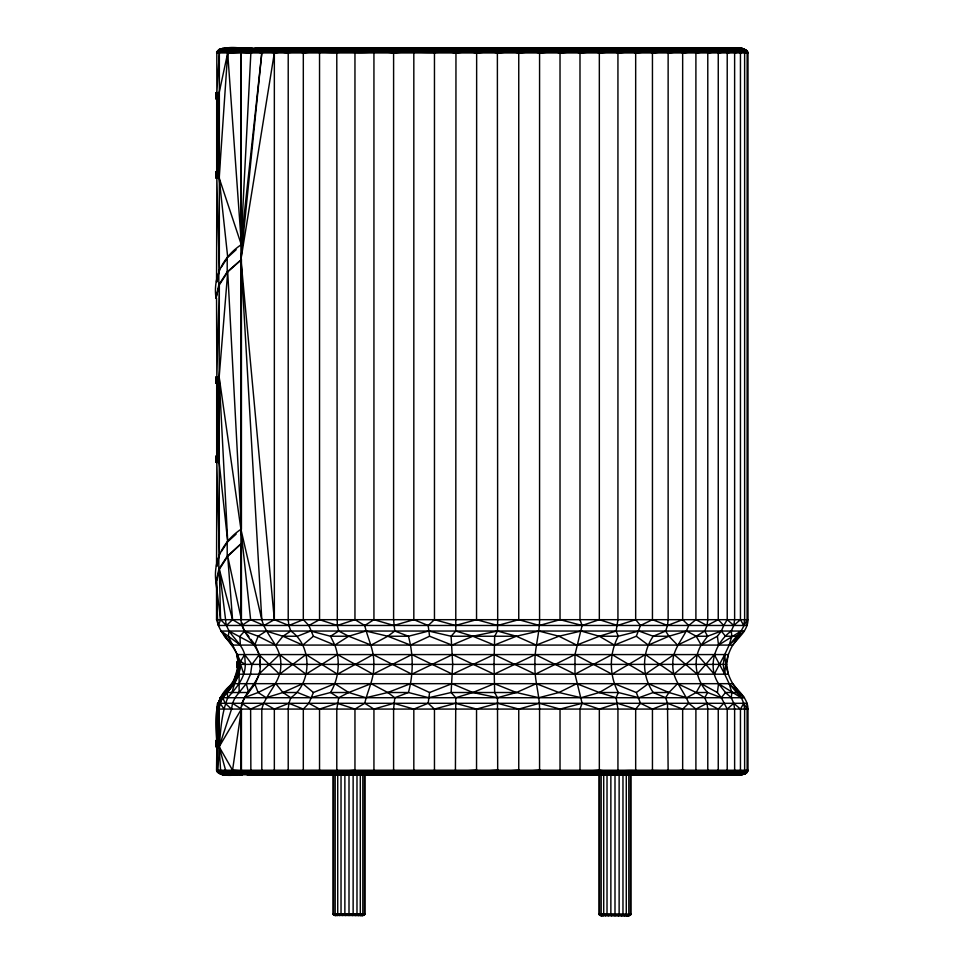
<?xml version="1.0" encoding="UTF-8"?>
<svg xmlns="http://www.w3.org/2000/svg" width="964" height="964" viewBox="0 0 964 964"><rect width="100%" height="100%" fill="white"/><g stroke="black" fill="none" stroke-linecap="round" stroke-linejoin="round"><path stroke-width="1.45" d="M216.551 281.97L216.84 177.978L219.334 270.282L216.852 281.994M216.551 566.362L216.84 462.371L219.334 554.674L216.852 566.386M252.134 48.2L243.506 49.851L240.94 52.936L240.94 619.695C242.024 636.734 261.883 646.181 260.22 664.377C261.883 682.584 242.024 692.031 240.94 709.07L240.94 770.236L242.832 772.923L246.736 774.466L729.013 774.815L732.628 773.441L734.628 770.236L734.628 709.07L733.773 703.298L731.254 697.719L731.845 692.514L729.17 683.681L724.723 674.197C725.422 664.051 727.543 653.929 732.748 645.085C738.617 637.24 747.895 630.396 747.992 619.695L747.992 52.936L747.064 50.731L742.581 48.453L255.34 48.453C244.29 50.586 226.203 42.561 219.346 52.936L219.334 270.282M743.702 49.044L746.232 50.731L747.148 52.936L747.088 625.467L218.454 625.467L216.551 619.695L216.551 582.449L219.334 569.278L227.721 556.312L240.94 543.889L227.203 556.264L218.816 569.242L216.008 582.449L220.575 619.695L218.454 625.467C222.973 637.252 233.975 644.735 237.927 656.858M229.01 774.984L223.058 773.321L220.575 770.236L219.165 746.763L219.165 709.07L220.081 703.286L232.529 703.286L241.422 709.07L241.422 770.236C241.482 773.598 248.579 775.369 252.134 774.984C241.217 771.803 224.01 780.322 216.551 770.236L216.84 746.763L217.551 770.236L218.623 772.441L221.118 774.128M237.554 662.425L237.469 661.437L237.277 667.763L237.156 661.437L240.542 661.437L245.266 664.377C245.386 677.993 236.047 688.079 227.745 697.719C218.852 720.409 220.358 746.232 217.551 770.236L216.888 771.61L241.88 771.598L243.735 773.441L745.654 773.586L747.992 770.236L747.992 709.07C747.895 698.37 738.617 691.525 732.748 683.681C727.543 674.836 725.422 664.714 724.723 654.568L729.17 645.085L731.845 636.24L731.254 631.046L733.773 625.467L734.628 619.695L734.628 52.936L732.315 49.851L726.567 48.2L261.81 48.2L245.567 49.188L242.169 50.743L241.06 52.237L240.94 244.904C223.347 256.665 212.803 276.788 216.008 298.057L219.334 284.886L227.721 271.92L241.422 259.581L227.203 271.872L218.816 284.85L216.008 298.057M219.346 52.936L216.84 92.652L216.816 51.719L241.554 52.189L227.697 52.936L241.422 244.989L219.165 177.978L216.008 177.978L216.165 171.652L216.31 177.978L216.611 171.652L217.177 177.978L217.346 171.652L217.346 98.979L217.177 92.652L216.611 98.979L216.31 92.652L216.165 98.979L216.008 92.652L219.165 92.652L227.697 52.936C230.709 44.513 243.434 49.815 249.64 48.321L233.36 48.357M236.144 534.116L227.721 541.72L219.165 462.371L216.008 462.371L216.165 456.044L216.31 462.371L216.611 456.044L217.177 462.371L217.346 456.044L217.346 383.371L217.177 377.044L216.611 383.371L216.31 377.044L216.165 383.371L216.008 377.044L219.165 377.044L240.94 529.296C223.347 541.057 212.803 561.181 216.008 582.449M237.638 774.731L234.36 773.321L232.553 770.236L241.422 709.07L219.165 746.763L216.008 746.763L216.165 740.436L216.31 746.763L216.611 740.436L217.177 746.763L218.153 709.07L220.937 697.683C229.902 687.368 240.482 676.017 240 661.437L237.228 662.425M234.577 774.984L230.203 774.128L225.588 770.236L219.165 746.763L231.553 709.07L232.529 703.286L235.023 697.719L239.108 692.514L239.132 674.21L240.542 661.437L228.335 636.24L221.093 631.046L744.437 631.046L729.17 645.085L741.123 631.046L747.148 619.695M721.759 774.815L725.277 773.441L727.218 770.236L727.218 709.07L721.337 697.719L707.612 692.514C695.743 679.945 692.236 660.268 701.177 645.085L717.385 636.24L721.337 631.046L723.759 625.467L718.252 619.695L718.252 52.936L716.855 51.574L707.781 52.936L706.034 51.574L695.9 52.936L693.743 51.574L682.657 52.936L680.066 51.574L668.136 52.936L665.088 51.574L652.447 52.936L648.905 51.574L635.674 52.936L631.625 51.574L617.936 52.936L613.369 51.574L599.331 52.936L594.246 51.574L579.991 52.936L574.387 51.574L560.024 52.936L553.914 51.574L539.575 52.936L532.984 51.574L518.753 52.936L511.715 51.574L497.689 52.936L490.242 51.574L476.541 52.936L468.721 51.574L469.107 48.2M695.9 52.936L695.9 619.695L688.742 625.467C683.765 638.614 671.932 649.194 672.848 664.377C671.932 679.572 683.765 690.152 688.742 703.298L682.657 709.07L667.51 703.298L652.447 709.07L640.494 703.298L636.312 692.514L614.405 683.681L599.307 692.514L581.099 697.719L558.939 692.514L536.273 683.681L516.391 692.514L497.484 697.719L472.854 692.514L451.983 683.681L429.583 692.514L428.161 703.298L434.463 709.07L455.514 703.298L476.541 709.07L476.541 770.236L477.457 771.465L497.689 770.236L499.653 771.465L499.147 774.984M455.96 48.453L455.779 631.046L451.104 636.24L452.706 664.377L451.104 692.514L455.779 697.719L455.418 770.236L456.068 774.984L455.671 774.345M239.096 667.763L237.12 667.763L237.277 665.509M227.697 52.936L219.165 177.978L227.721 257.328L236.144 249.724M476.65 48.453L476.541 619.695L455.514 625.467L434.463 619.695L428.161 625.467L429.583 636.24L451.983 645.085L472.854 636.24L497.484 631.046L516.391 636.24L536.273 645.085L558.939 636.24L581.099 631.046L599.307 636.24L614.405 645.085L636.312 636.24L640.494 625.467L652.447 619.695L667.51 625.467L682.657 619.695L688.742 625.467M255.34 48.453L252.303 49.851L250.929 51.574L241.06 52.237L250.628 52.936L255.291 51.574L261.798 52.936C267.98 49.827 274.366 54.731 280.608 51.574C288.188 54.574 295.719 49.911 303.311 52.936C317.602 50.526 331.917 54.008 346.281 51.574C362.018 54.105 377.852 50.405 393.601 52.936C411.52 50.67 429.342 53.839 447.284 51.574L448.284 48.2M237.265 673.499L237.674 669.197M499.653 771.465L518.753 770.236L521.729 771.465L520.572 774.984M216.695 740.436C215.225 720.494 213.454 698.105 231.24 684.717L232.505 684.717L237.807 667.763L236.963 676.415L233.143 683.536M266.269 48.453L263.389 49.851L261.798 52.936L240.94 259.497L261.798 619.695C265.98 635.722 281.56 646.772 280.789 664.377C281.56 681.994 265.98 693.044 261.798 709.07L261.798 770.236L263.534 773.441L266.691 774.815M261.798 52.936L240.94 244.904L250.929 51.574L242.169 50.743L247.218 48.718L220.539 48.839L216.816 51.719L220.178 50.827L242.542 50.839L241.94 51.49L227.962 51.719M292.152 48.453L289.622 49.851L288.212 52.936L288.212 619.695L288.875 625.467L290.803 631.046C312.36 645.579 312.36 683.187 290.803 697.719L282.934 692.514L275.825 683.681L258.123 692.514L244.157 697.719L744.437 697.719L739.183 692.514L725.482 692.514L721.337 697.719L717.385 692.514L718.542 683.681C706.974 666.04 715.131 642.747 731.254 631.046M241.819 706.178L242.229 703.298L232.529 703.286M259.714 671.39L259.328 674.197L239.132 674.21L234.577 683.669L231.938 692.514M260.304 667.184L260.111 660.171M426.076 51.574L427.691 48.2M259.714 657.376L259.328 654.568L251.966 664.377L250.52 674.21L246.266 683.681L239.108 692.514M723.759 703.298L718.252 709.07L718.252 770.236L714.999 771.465C704.202 769.465 693.538 772.26 682.657 770.236C669.534 772.405 656.339 769.272 643.121 771.465C628.588 769.043 613.851 772.682 599.331 770.236C580.641 772.068 562.241 769.634 543.515 771.465L541.732 774.984M237.807 667.763C236.879 682.295 223.54 690.417 218.792 703.286L217.599 703.286L216.695 709.07L218.635 709.07L218.635 746.763C217.201 730.869 215.249 712.589 222.238 697.683C230.709 688.139 240.108 677.981 240.144 664.377L237.277 663.401M578.002 48.453L579.28 49.851L579.991 52.936L579.991 619.695L582.111 625.467L574.99 654.568L535.297 674.197L494.086 654.568L452.526 674.197L411.809 654.568L373.092 674.197L337.484 654.568L305.998 674.197L279.536 654.568L258.846 674.197L728.23 674.197L726.711 664.377L728.23 654.568L236.626 654.568L238.012 661.437L237.24 654.568M218.334 706.178L217.888 709.07L217.599 703.286L218.792 703.286L220.274 697.683L224.576 692.514L226.6 692.514C234.433 684.115 240.048 673.125 238.421 661.437M614.912 774.815L616.864 773.441L617.936 770.236L617.936 709.07L616.117 697.719L599.307 692.514L576.689 683.681L558.939 692.514L538.804 697.719L516.391 692.514L451.104 692.514L428.703 697.719L408.423 692.514L394.782 697.719L393.601 709.07L393.601 770.236L394.3 773.441L395.565 774.815M278.572 48.453L275.849 49.851L274.342 52.936L240.94 259.497L274.342 619.695L288.875 625.467L303.311 619.695L308.854 625.467L313.408 636.24L334.833 645.085C340.581 660.557 338.979 678.343 330.519 692.514L310.589 697.719L297.514 692.514L282.934 692.514L266.209 697.719L258.123 692.514L254.749 683.681M718.252 770.236L716.385 773.441L712.999 774.815M405.242 51.574L406.133 49.044L407.447 48.2M564.88 771.465L563.723 774.345L562.47 774.984M217.346 98.979L218.635 92.652L218.635 177.978L217.346 171.652M217.346 383.371L218.635 377.044L218.635 462.371L217.346 456.044M307.287 774.815L304.72 773.441L303.311 770.236L303.311 709.07L308.854 703.298L319.542 709.07L337.279 703.298L354.957 709.07L364.754 703.298C367.658 690.284 374.538 678.138 373.767 664.377C374.538 650.628 367.658 638.481 364.754 625.467L354.957 619.695L337.279 625.467L319.542 619.695L308.854 625.467M242.06 772.345L746.919 772.61L743.087 774.345L746.317 772.345L747.148 770.236L747.088 703.298L241.747 703.298L250.628 709.07L264.028 703.298L274.342 709.07L288.875 703.298L303.311 709.07M362.307 915.583L364.97 914.005L364.97 774.574M628.287 915.8L630.95 914.221L630.95 774.586M238.566 664.377L237.759 667.763L237.614 664.377M616.117 697.719L618.298 692.514C609.043 675.222 609.043 653.544 618.298 636.24L616.117 631.046L617.936 619.695L617.936 52.936M235.421 678.837L237.493 672.089M238.747 669.209L236.963 676.415L235.686 676.415L234.083 680.572M585.666 771.465L584.208 774.345L582.654 774.984M384.901 51.574L386.034 49.044L387.697 48.2M394.782 697.719L387.793 692.514L371.104 683.681L348.703 692.514L338.726 697.719L336.785 709.07L336.785 770.236L337.942 773.441L340.015 774.815M219.527 700.479L220.262 697.683L221.467 697.683L225.275 692.514M746.787 771.465L747.148 770.236L747.715 771.465L746.317 772.345M605.729 771.465L603.994 774.345L602.139 774.984M365.211 51.574L366.561 49.044L368.573 48.2M308.854 703.298L313.408 692.514L334.833 683.681L348.703 692.514L365.934 697.719L387.793 692.514L410.519 683.681L429.583 692.514M664.003 774.815L666.666 773.441L668.136 770.236L667.51 703.298L665.654 697.719L653.231 692.514C641.675 675.957 641.675 652.797 653.231 636.24L665.654 631.046L667.51 625.467L668.136 619.695L668.136 52.936M624.925 771.465L622.925 774.345L620.78 774.984M290.803 697.719L288.875 703.298L288.212 709.07L288.212 770.236L289.742 773.441L292.526 774.815M346.281 51.574L347.847 49.044L350.185 48.2M747.148 52.936L747.642 51.574L241.398 51.574M221.093 631.046L232.734 645.085L224.431 636.24L225.407 636.24L232.107 645.085L732.748 645.085L739.183 636.24L741.123 631.046L718.542 645.085L717.385 636.24M254.749 645.085L258.123 636.24L266.209 631.046L282.934 636.24L302.768 645.085L313.408 636.24M643.121 771.465L640.867 774.345L638.445 774.984M328.23 51.574L330.025 49.044L332.664 48.2M665.654 631.046L668.932 636.24L677.547 645.085L696.213 636.24L704.768 631.046L707.022 625.467L707.781 619.695L707.781 52.936M238.614 674.161L237.891 674.161L234.035 683.681L231.975 684.717L222.238 697.683L233.409 683.681L240.144 664.377L237.289 664.377L237.277 667.763L237.216 666.63M660.195 771.465L657.701 774.345L655.026 774.984M242.711 702.178L244.157 698.828M258.738 675.559L255.231 683.681L244.639 697.719L222.768 697.719L220.081 703.286L224.106 709.07M311.203 51.574L313.192 49.044L316.12 48.2M676.029 771.465L673.318 774.345L670.402 774.984M295.297 51.574L297.466 49.044L300.66 48.2M690.501 771.465L687.585 774.345L684.452 774.984M280.608 51.574L282.946 49.044L286.404 48.2M703.527 771.465L700.43 774.345L697.105 774.984M235.156 678.789L236.433 676.415M702.768 774.815L705.997 773.441L707.781 770.236L707.781 709.07L707.022 703.298L704.768 697.719L707.612 692.514L696.213 692.514L677.547 683.681L668.932 692.514L665.654 697.719M267.245 51.574L269.739 49.044L273.427 48.2M714.999 771.465L711.745 774.345L708.239 774.984M636.312 692.514L648.35 683.681L668.932 692.514L686.669 697.719L696.213 692.514L701.177 683.681L717.385 692.514M225.66 692.514L219.539 703.274L218.25 703.286L217.346 709.07L217.346 740.436L218.25 703.286L220.937 697.683L233.409 683.681M729.013 774.815C732.953 775.249 739.509 775.189 740.448 770.236L740.448 709.07L743.738 703.298L739.183 692.514L732.748 683.681L234.577 683.669L222.768 697.719L225.166 703.286L231.553 709.07M255.291 51.574L257.93 49.044L261.81 48.2M435.439 48.453L434.463 52.936L434.463 619.695M723.759 625.467L727.218 619.695L727.218 52.936L724.675 49.851L719.108 48.2M240.542 661.437L244.675 654.568C241.374 641.181 225.913 634.059 225.588 619.695L219.334 569.278L232.553 619.695L242.229 625.467L241.819 622.587M224.576 692.514L221.467 697.683L220.274 697.683M221.624 266.751L226.962 258.509M221.624 551.143L226.962 542.901M290.803 631.046L282.934 636.24L275.825 645.085L258.123 636.24L244.157 631.046M632.264 774.815L634.469 773.441L635.674 770.236L635.674 709.07L640.494 703.298M415.207 48.453L413.821 52.936L413.821 619.695L428.161 625.467M227.721 690.296L231.553 685.838M395.397 48.453L393.601 52.936L393.601 619.695L394.782 631.046L408.423 636.24L428.703 631.046L451.104 636.24L516.391 636.24L538.804 631.046L558.939 636.24L576.689 645.085L599.307 636.24L616.117 631.046M727.218 709.07L733.773 703.298L740.448 709.07M726.567 48.2C731.266 48.525 738.544 47.079 740.448 52.936L740.448 619.695L733.773 625.467L727.218 619.695M339.738 48.453L337.846 49.851L336.785 52.936L337.279 625.467L338.726 631.046L348.703 636.24L371.104 645.085L387.793 636.24L394.782 631.046M376.141 48.453L374.719 49.851L373.936 52.936L373.936 619.695L364.754 625.467M577.81 774.815L579.219 773.441L579.991 770.236L579.991 709.07L582.111 703.298L574.99 674.197L574.99 654.568L612.032 674.197L645.362 654.568L674.029 674.197L697.225 654.568L714.288 674.197L724.723 654.568L723.217 664.377L724.723 674.197L714.288 654.568L697.225 674.197L674.029 654.568L645.362 674.197L612.032 654.568L574.99 674.197L535.297 654.568L494.086 674.197L452.526 654.568L411.809 674.197L373.092 654.568L337.484 674.197L305.998 654.568L279.536 674.197L258.846 654.568M241.747 625.467L250.628 619.695L264.028 625.467L274.342 619.695L274.342 52.936M429.583 636.24L410.519 645.085L387.793 636.24L365.934 631.046L348.703 636.24L334.833 645.085L330.519 636.24L310.589 631.046L297.514 636.24L282.934 636.24M740.448 619.695L743.738 625.467L744.63 619.695L744.63 52.936L746.775 51.574M338.726 631.046L330.519 636.24L348.703 636.24M357.548 48.453L355.885 49.851L354.957 52.936L354.957 619.695M596.728 774.815L598.415 773.441L599.331 770.236L599.331 709.07L582.111 703.298L560.024 709.07L539.37 703.298L518.753 709.07L497.641 703.298L476.541 709.07M218.045 771.61L220.575 770.236M691.14 774.815L694.213 773.441L695.9 770.236L695.9 709.07L707.022 703.298L718.252 709.07M718.252 619.695L707.022 625.467L695.9 619.695M322.844 48.453L320.711 49.851L319.542 52.936L319.542 619.695M225.648 774.984L222.949 774.731L740.003 774.984L745.654 773.586L743.172 774.345M306.95 48.453L304.6 49.851L303.311 52.936L303.311 619.695M282.934 692.514L302.768 683.681L313.408 692.514M739.183 636.24L725.482 636.24L721.337 631.046L707.612 636.24L696.213 636.24L686.669 631.046L668.932 636.24L648.35 645.085L636.312 636.24M744.967 773.441L746.919 772.61M364.754 703.298L373.936 709.07L393.89 703.298L413.821 709.07L428.161 703.298M516.391 636.24L494.303 645.085L472.854 636.24L455.779 631.046M648.664 774.815L651.098 773.441L652.447 770.236L652.447 709.07M740.448 52.936L744.172 51.574L744.63 52.936M640.494 625.467L635.674 619.695L617.478 625.467L599.331 619.695L582.111 625.467L560.024 619.695L539.37 625.467L518.753 619.695L497.641 625.467L476.541 619.695M221.503 771.61L225.588 770.236M678.186 774.815L681.066 773.441L682.657 770.236L682.657 709.07M599.331 709.07L617.478 703.298L635.674 709.07M455.779 697.719L472.854 692.514L494.303 683.681L516.391 692.514M352.45 915.583L353.137 914.005L353.137 774.574M618.43 915.8L619.129 914.221L619.129 774.586M413.821 619.695L393.89 625.467L373.936 619.695M747.715 771.465L241.072 770.983C259.955 770.935 278.283 770.2 297.177 771.465C316.337 769.344 335.834 772.357 354.957 770.236L354.957 709.07M734.628 52.936L739.834 51.574M227.239 771.61L232.553 770.236L241.542 770.935L240.94 770.236M734.701 774.815C738.291 775.321 743.895 774.538 744.63 770.236L744.63 709.07L743.738 703.298L747.148 709.07M220.539 48.839L224.528 48.2L740.003 48.2M746.064 49.851L221.431 49.73L217.611 50.574L220.178 50.827M738.786 774.815L742.075 774.815L255.773 774.815L251.351 772.345L241.88 771.598L235.734 772.441L232.553 770.236L219.165 746.763M727.218 52.936L733.809 51.574M742.581 48.453L732.423 48.2M718.252 52.936L726.133 51.574M221.431 49.73L218.888 49.586L223.299 48.839M218.888 49.586L221.298 49.212M355.656 915.583L356.981 914.005L356.981 774.574M621.647 915.8L622.973 914.221L622.973 774.586M218.467 773.321L236.674 773.321L242.651 772.441L217.466 772.441M236.674 773.321L238.072 774.128L243.988 773.321L236.674 773.321L235.734 772.441M358.415 915.583L360.295 914.005L360.295 774.574M624.395 915.8L626.275 914.221L626.275 774.586M235.192 771.61L241.542 770.935M468.721 51.574L455.418 52.936L447.284 51.574M221.949 774.731L245.989 774.128L255.773 774.815L249.158 774.851M360.524 915.583L362.826 914.005L362.826 774.574M626.516 915.8L628.817 914.221L628.817 774.586M717.806 774.984L719.698 774.815M222.455 48.357L236.915 48.2M725.723 774.984L727.675 774.815M731.941 774.984L733.941 774.815M361.849 915.583L364.428 914.005L364.428 774.574M627.841 915.8L630.408 914.221L630.408 774.586M225.6 48.357L227.649 48.2M736.412 774.984L738.448 774.815M739.111 774.984L741.244 774.815M251.652 48.2L248.17 48.453L253.616 49.044M521.729 771.465L539.575 770.236L543.515 771.465M455.442 771.465L476.541 770.236M744.557 49.044L245.507 49.044L229.709 49.73L243.314 50.249L228.492 50.827L241.94 51.49M235.674 676.415L236.987 676.366M241.458 771.694L250.869 771.465L251.351 772.345L242.832 772.923L252.46 773.441L245.085 773.996L254.098 774.345L743.991 774.345M254.098 774.345L238.072 774.128M242.169 50.743L747.064 50.731M216.551 52.936L747.992 52.936M217.888 98.979L216.008 98.979L216.008 92.652M217.888 171.652L216.008 171.652L216.008 177.978M217.888 383.371L216.008 383.371L216.008 377.044M217.888 456.044L216.008 456.044L216.008 462.371M216.551 619.695L747.992 619.695M387.793 636.24L408.423 636.24C413.46 654.556 413.46 674.21 408.423 692.514L387.793 692.514M599.307 636.24L618.298 636.24L638.903 631.046L653.231 636.24L668.932 636.24M726.711 664.377L240.687 664.377L243.784 674.21M348.703 692.514L330.519 692.514L338.726 697.719M599.307 692.514L618.298 692.514L638.903 697.719L653.231 692.514L668.932 692.514M219.165 709.07L747.992 709.07M217.888 740.436L216.008 740.436L216.008 746.763M216.551 770.236L747.992 770.236M219.973 774.128L245.989 774.128M333.05 774.574L333.05 914.005L364.97 914.005M599.03 774.586L599.03 914.221L630.95 914.221M333.05 914.005L364.874 914.414M599.03 914.221L630.866 914.631M333.134 914.414L364.609 914.8M599.126 914.631L630.601 915.005M333.399 914.8L364.187 915.125M333.821 915.125L363.633 915.378M599.391 915.005L630.179 915.342M334.375 915.378L362.994 915.535M599.813 915.342L629.625 915.583M600.367 915.583L628.986 915.752M231.517 48.839L245.567 49.188M234.951 48.357L245.856 48.682M601.006 915.752L601.693 915.8M335.014 915.535L335.713 915.583M602.151 915.8L599.572 914.221L599.572 774.586M336.159 915.583L333.592 914.005L333.592 774.574M603.476 915.8L601.174 914.221L601.174 774.586M337.484 915.583L335.183 914.005L335.183 774.574M262.16 774.984L258.762 774.345L255.593 771.465M739.159 48.2L741.75 48.453M274.198 774.984L270.98 774.345L267.992 771.465M736.629 48.2L741.123 49.044L744.172 51.574M287.682 774.984L284.681 774.345L281.886 771.465M239.916 774.731L242.313 774.984M243.506 49.851L251.435 50.731M605.585 915.8L603.705 914.221L603.705 774.586M339.605 915.583L337.725 914.005L337.725 774.574M710.106 48.2L714.131 49.044L716.855 51.574M302.539 774.984L299.756 774.345L297.177 771.465M699.599 48.2L703.431 49.044L706.034 51.574M245.507 49.044L252.303 49.851M687.657 48.2L691.284 49.044L693.743 51.574M318.638 774.984L316.108 774.345L313.758 771.465M674.366 48.2L677.764 49.044L680.066 51.574M335.87 774.984L333.616 774.345L331.508 771.465M659.822 48.2L662.955 49.044L665.088 51.574M644.109 48.2L646.965 49.044L648.905 51.574M608.344 915.8L607.019 914.221L607.019 774.586M342.353 915.583L341.027 914.005L341.027 774.574M354.137 774.984L352.161 774.345L350.318 771.465M627.323 48.2L629.89 49.044L631.625 51.574M373.285 774.984L371.61 774.345M609.585 48.2L611.839 49.044L613.369 51.574M393.192 774.984L391.818 774.345M591.016 48.2L592.944 49.044L594.246 51.574M224.528 48.2L225.202 48.357M571.724 48.2L573.315 49.044L574.387 51.574M413.725 774.984L412.676 774.345M741.726 48.453L743.726 49.044M220.973 774.128L223.094 774.731M611.55 915.8L610.863 914.221L610.863 774.586M345.57 915.583L344.871 914.005L344.871 774.574M278.97 774.815L275.993 773.441L274.342 770.236L274.342 709.07M551.854 48.2L553.083 49.044L553.914 51.574M323.145 774.815L320.819 773.441L319.542 770.236L319.542 709.07M434.74 774.984L434.005 774.345M531.513 48.2L532.984 51.574M357.789 774.815L355.969 773.441L354.957 770.236M258.738 653.206L255.231 645.085L229.022 631.046L228.335 636.24L240.313 645.085L239.964 636.24L244.639 631.046L249.049 636.891M376.346 774.815L374.791 773.441L373.936 770.236L373.936 709.07M696.213 692.514L704.768 697.719M596.945 48.453L598.487 49.851L599.331 52.936L599.331 619.695M688.742 703.298L695.9 709.07M510.86 48.2L511.715 51.574M219.467 773.321L217.888 771.61M739.183 692.514L729.17 683.681L741.123 697.719L718.542 683.681L725.482 692.514L731.254 697.719M415.339 774.815L413.821 770.236L413.821 709.07M558.445 48.453L560.024 52.936L560.024 619.695M250.821 639.228L255.231 645.085M251.966 664.377L244.675 654.568L245.266 664.377M435.523 774.815L434.463 770.236L434.463 709.07M538.394 48.453L539.575 52.936L539.575 619.695C539.491 634.734 534.249 649.254 534.96 664.377C534.249 679.512 539.491 694.032 539.575 709.07L539.575 770.236M696.213 636.24L701.177 645.085L707.612 636.24L704.768 631.046M518.005 48.453L518.753 52.936L518.753 619.695M242.711 626.588L244.157 629.938M490.001 48.2L490.242 51.574M246.266 683.681L248.555 692.514L227.13 692.514L227.745 697.719M261.798 619.695L240.94 529.296L250.628 619.695M477.59 774.984L477.457 771.465M497.376 48.453L497.689 619.695L497.484 631.046L494.665 636.24L494.002 664.377L494.665 692.514L497.484 697.719L497.689 770.236M250.869 771.465L250.628 709.07M218.454 625.467L217.551 619.695L216.551 582.449M227.721 541.72L219.165 377.044L219.334 284.886L216.84 377.044L216.551 298.057M219.334 569.278L220.575 619.695L226.456 625.467L232.553 619.695L227.721 556.312L241.422 619.695L241.422 543.973M219.334 554.674L219.165 377.044L227.721 271.92L241.422 529.381L241.422 259.581M682.657 52.936L682.657 619.695M652.447 52.936L652.447 619.695M635.674 52.936L635.674 619.695M614.996 774.586L614.996 915.8M560.024 709.07L560.024 770.236M518.753 709.07L518.753 770.236M349.004 774.574L349.004 915.583M227.203 257.268L227.203 271.872M227.203 541.66L227.203 556.264M218.816 270.257L218.816 284.85M218.816 554.649L218.816 569.242M216.695 98.979L216.695 171.652M216.695 383.371L216.695 456.044M231.24 684.717L226.576 691.405L231.264 684.717"/></g></svg>
